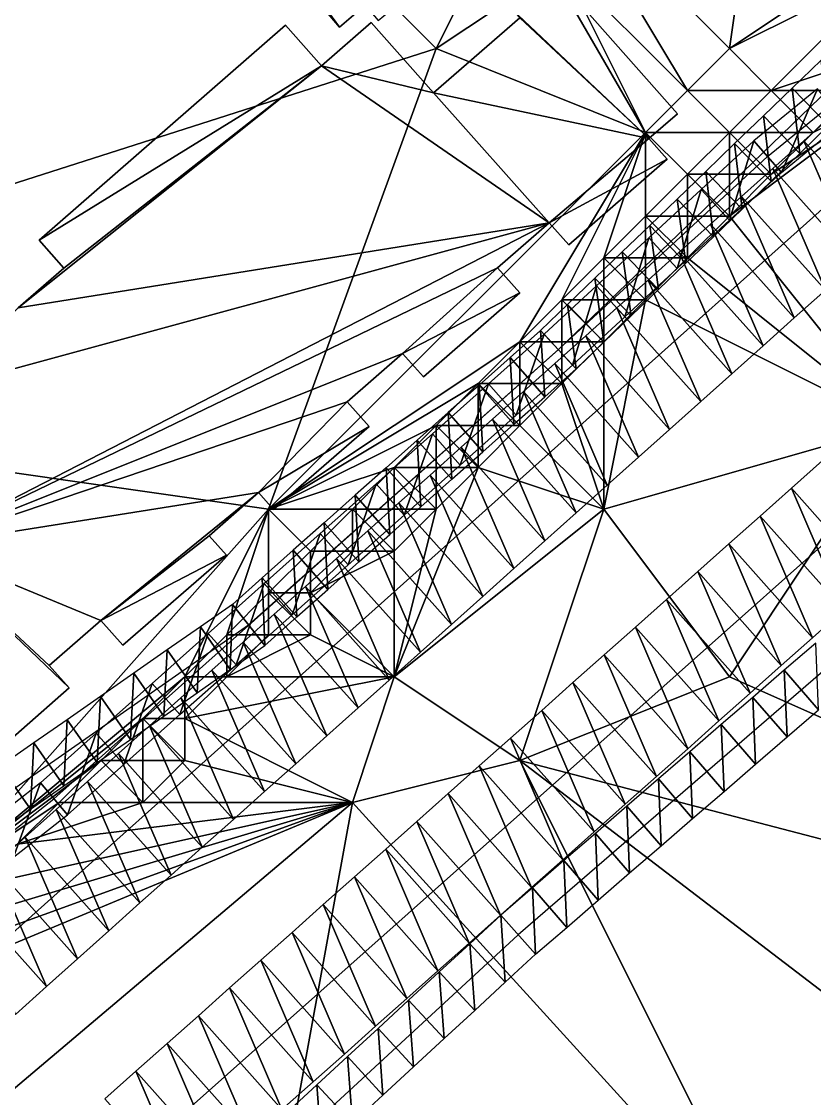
# Model space of a CAD drawing. Header units: metres. Extents: x -1103 to 901, y -902 to 905.
# Drawn here: x -1027.8 to -989.9, y 659.9 to 711.3 of the extents above; entities that cross this region are included whole.
import ezdxf

# ---------------------------------------------------------------- set-up
doc = ezdxf.new("R2010")
doc.units = ezdxf.units.M
for name, color, linetype in [('OSM_BUILDING_FOOTPRINTS', 7, 'CONTINUOUS'), ('OSM_BUILDING_ROOFS', 1, 'CONTINUOUS'), ('OSM_BUILDING_WALLS', 8, 'CONTINUOUS'), ('OSM_PATH_AXES', 30, 'CONTINUOUS'), ('OSM_PATH_SURFACE', 30, 'CONTINUOUS'), ('OSM_ROAD_AXES', 2, 'CONTINUOUS'), ('OSM_ROAD_SURFACE', 9, 'CONTINUOUS'), ('OSM_TERRAIN', 3, 'CONTINUOUS'), ('OSM_WATER_SURFACE', 5, 'CONTINUOUS'), ('OSM_WATERWAYS', 5, 'CONTINUOUS')]:
    doc.layers.add(name, color=color, linetype=linetype)

msp = doc.modelspace()

# ---------------------------------------------------------------- linework, layer by layer
at = {"layer": 'OSM_BUILDING_FOOTPRINTS'}
msp.add_polyline3d([(-1026.241, 726.124, 12.666), (-1022.98, 722.253, 12.666), (-1022.118, 722.972, 12.666), (-1016.326, 716.104, 12.666), (-1016.668, 715.817, 12.666), (-1012.623, 711.028, 12.666), (-1011.385, 712.068, 12.666), (-1010.766, 711.338, 12.666), (-1008.068, 713.583, 12.666), (-1021.787, 729.839, 12.666), (-1026.241, 726.124, 12.666)], close=True, dxfattribs=at)
for points in [[(-1002.398, 713.583, 12.221), (-996.484, 706.893, 12.221), (-996.484, 706.893, 12.221), (-997.844, 705.709, 12.221), (-996.97, 704.714, 12.221), (-1001.668, 700.622, 12.221), (-1002.608, 701.673, 12.221), (-1005.073, 699.527, 12.221), (-1004.011, 698.333, 12.221), (-1008.61, 694.318, 12.221), (-1009.616, 695.446, 12.221), (-1012.258, 693.135, 12.221), (-1011.207, 691.952, 12.221), (-1015.761, 687.981, 12.221), (-1016.48, 688.8, 12.221), (-1018.845, 686.732, 12.221), (-1018.016, 685.803, 12.221), (-1022.957, 681.501, 12.221), (-1024.008, 682.684, 12.221), (-1026.473, 680.538, 12.221), (-1025.522, 679.466, 12.221), (-1030.098, 675.462, 12.221)], [(-1027.965, 697.613, 12.221), (-1025.777, 699.516, 12.221), (-1026.959, 700.854, 12.221), (-1015.187, 711.117, 12.221), (-1013.474, 709.181, 12.221), (-1011.097, 711.249, 12.221), (-1008.124, 707.888, 12.221), (-1004.012, 711.471, 12.221)]]:
    msp.add_polyline3d(points, dxfattribs=at)
at = {"layer": 'OSM_BUILDING_ROOFS'}
for points in [[(-1016.326, 716.104, 33.866), (-1016.668, 715.817, 33.866), (-1012.623, 711.028, 33.866)], [(-1016.326, 716.104, 33.866), (-1012.623, 711.028, 33.866), (-1011.385, 712.068, 33.866)], [(-997.844, 705.709, 22.221), (-1002.398, 713.583, 22.221), (-1004.365, 711.869, 22.221)], [(-997.844, 705.709, 22.221), (-996.484, 706.893, 22.221), (-1002.398, 713.583, 22.221)], [(-997.844, 705.709, 22.221), (-1004.365, 711.869, 22.221), (-1004.012, 711.471, 22.221)], [(-997.844, 705.709, 22.221), (-1004.012, 711.471, 22.221), (-1008.124, 707.888, 22.221)], [(-1013.474, 709.181, 22.221), (-1015.187, 711.117, 22.221), (-1026.959, 700.854, 22.221)], [(-1008.124, 707.888, 22.221), (-1011.097, 711.249, 22.221), (-1013.474, 709.181, 22.221)], [(-1013.474, 709.181, 22.221), (-1025.777, 699.516, 22.221), (-1027.965, 697.613, 22.221)], [(-1002.608, 701.673, 22.221), (-1013.474, 709.181, 22.221), (-1027.965, 697.613, 22.221)], [(-1013.474, 709.181, 22.221), (-1026.959, 700.854, 22.221), (-1025.777, 699.516, 22.221)], [(-1002.608, 701.673, 22.221), (-1008.124, 707.888, 22.221), (-1013.474, 709.181, 22.221)], [(-1002.608, 701.673, 22.221), (-997.844, 705.709, 22.221), (-1008.124, 707.888, 22.221)], [(-1002.608, 701.673, 22.221), (-996.97, 704.714, 22.221), (-997.844, 705.709, 22.221)], [(-1002.608, 701.673, 22.221), (-1001.668, 700.622, 22.221), (-996.97, 704.714, 22.221)], [(-1002.608, 701.673, 22.221), (-1031.922, 693.687, 22.221), (-1032.608, 686.234, 22.221)], [(-1032.608, 686.234, 22.221), (-1005.073, 699.527, 22.221), (-1002.608, 701.673, 22.221)], [(-1002.608, 701.673, 22.221), (-1027.965, 697.613, 22.221), (-1031.922, 693.687, 22.221)], [(-1032.608, 686.234, 22.221), (-1009.616, 695.446, 22.221), (-1005.073, 699.527, 22.221)], [(-1009.616, 695.446, 22.221), (-1004.011, 698.333, 22.221), (-1005.073, 699.527, 22.221)], [(-1009.616, 695.446, 22.221), (-1008.61, 694.318, 22.221), (-1004.011, 698.333, 22.221)], [(-1032.608, 686.234, 22.221), (-1012.258, 693.135, 22.221), (-1009.616, 695.446, 22.221)], [(-1032.608, 686.234, 22.221), (-1016.48, 688.8, 22.221), (-1012.258, 693.135, 22.221)], [(-1016.48, 688.8, 22.221), (-1011.207, 691.952, 22.221), (-1012.258, 693.135, 22.221)], [(-1016.48, 688.8, 22.221), (-1015.761, 687.981, 22.221), (-1011.207, 691.952, 22.221)], [(-1032.608, 686.234, 22.221), (-1024.008, 682.684, 22.221), (-1016.48, 688.8, 22.221)], [(-1024.008, 682.684, 22.221), (-1018.845, 686.732, 22.221), (-1016.48, 688.8, 22.221)], [(-1024.008, 682.684, 22.221), (-1018.016, 685.803, 22.221), (-1018.845, 686.732, 22.221)], [(-1032.608, 686.234, 22.221), (-1030.098, 675.462, 22.221), (-1025.522, 679.466, 22.221)], [(-1032.608, 686.234, 22.221), (-1025.522, 679.466, 22.221), (-1026.473, 680.538, 22.221)], [(-1032.608, 686.234, 22.221), (-1026.473, 680.538, 22.221), (-1024.008, 682.684, 22.221)], [(-1024.008, 682.684, 22.221), (-1022.957, 681.501, 22.221), (-1018.016, 685.803, 22.221)]]:
    msp.add_3dface(points, dxfattribs=at)
at = {"layer": 'OSM_BUILDING_WALLS'}
for points in [[(-1016.668, 715.817, 12.666), (-1012.623, 711.028, 12.666), (-1012.623, 711.028, 33.866)], [(-1016.668, 715.817, 12.666), (-1012.623, 711.028, 33.866), (-1016.668, 715.817, 33.866)], [(-996.484, 706.893, 12.221), (-1002.398, 713.583, 12.221), (-1002.398, 713.583, 22.221)], [(-996.484, 706.893, 12.221), (-1002.398, 713.583, 22.221), (-996.484, 706.893, 22.221)], [(-1012.623, 711.028, 12.666), (-1011.385, 712.068, 12.666), (-1011.385, 712.068, 33.866)], [(-1012.623, 711.028, 12.666), (-1011.385, 712.068, 33.866), (-1012.623, 711.028, 33.866)], [(-1004.012, 711.471, 12.221), (-1008.124, 707.888, 12.221), (-1008.124, 707.888, 22.221)], [(-1004.012, 711.471, 12.221), (-1008.124, 707.888, 22.221), (-1004.012, 711.471, 22.221)], [(-1015.187, 711.117, 12.221), (-1026.959, 700.854, 12.221), (-1026.959, 700.854, 22.221)], [(-1015.187, 711.117, 12.221), (-1026.959, 700.854, 22.221), (-1015.187, 711.117, 22.221)], [(-1013.474, 709.181, 12.221), (-1015.187, 711.117, 12.221), (-1015.187, 711.117, 22.221)], [(-1013.474, 709.181, 12.221), (-1015.187, 711.117, 22.221), (-1013.474, 709.181, 22.221)], [(-1011.097, 711.249, 12.221), (-1013.474, 709.181, 12.221), (-1013.474, 709.181, 22.221)], [(-1011.097, 711.249, 12.221), (-1013.474, 709.181, 22.221), (-1011.097, 711.249, 22.221)], [(-1008.124, 707.888, 12.221), (-1011.097, 711.249, 12.221), (-1011.097, 711.249, 22.221)], [(-1008.124, 707.888, 12.221), (-1011.097, 711.249, 22.221), (-1008.124, 707.888, 22.221)], [(-997.844, 705.709, 12.221), (-996.484, 706.893, 12.221), (-996.484, 706.893, 22.221)], [(-997.844, 705.709, 12.221), (-996.484, 706.893, 22.221), (-997.844, 705.709, 22.221)], [(-996.97, 704.714, 12.221), (-997.844, 705.709, 12.221), (-997.844, 705.709, 22.221)], [(-996.97, 704.714, 12.221), (-997.844, 705.709, 22.221), (-996.97, 704.714, 22.221)], [(-1001.668, 700.622, 12.221), (-996.97, 704.714, 12.221), (-996.97, 704.714, 22.221)], [(-1001.668, 700.622, 12.221), (-996.97, 704.714, 22.221), (-1001.668, 700.622, 22.221)], [(-1005.073, 699.527, 12.221), (-1002.608, 701.673, 12.221), (-1002.608, 701.673, 22.221)], [(-1005.073, 699.527, 12.221), (-1002.608, 701.673, 22.221), (-1005.073, 699.527, 22.221)], [(-1002.608, 701.673, 12.221), (-1001.668, 700.622, 12.221), (-1001.668, 700.622, 22.221)], [(-1002.608, 701.673, 12.221), (-1001.668, 700.622, 22.221), (-1002.608, 701.673, 22.221)], [(-1026.959, 700.854, 12.221), (-1025.777, 699.516, 12.221), (-1025.777, 699.516, 22.221)], [(-1026.959, 700.854, 12.221), (-1025.777, 699.516, 22.221), (-1026.959, 700.854, 22.221)], [(-1004.011, 698.333, 12.221), (-1005.073, 699.527, 12.221), (-1005.073, 699.527, 22.221)], [(-1004.011, 698.333, 12.221), (-1005.073, 699.527, 22.221), (-1004.011, 698.333, 22.221)], [(-1025.777, 699.516, 12.221), (-1027.965, 697.613, 12.221), (-1027.965, 697.613, 22.221)], [(-1025.777, 699.516, 12.221), (-1027.965, 697.613, 22.221), (-1025.777, 699.516, 22.221)], [(-1008.61, 694.318, 12.221), (-1004.011, 698.333, 12.221), (-1004.011, 698.333, 22.221)], [(-1008.61, 694.318, 12.221), (-1004.011, 698.333, 22.221), (-1008.61, 694.318, 22.221)], [(-1012.258, 693.135, 12.221), (-1009.616, 695.446, 12.221), (-1009.616, 695.446, 22.221)], [(-1012.258, 693.135, 12.221), (-1009.616, 695.446, 22.221), (-1012.258, 693.135, 22.221)], [(-1009.616, 695.446, 12.221), (-1008.61, 694.318, 12.221), (-1008.61, 694.318, 22.221)], [(-1009.616, 695.446, 12.221), (-1008.61, 694.318, 22.221), (-1009.616, 695.446, 22.221)], [(-1011.207, 691.952, 12.221), (-1012.258, 693.135, 12.221), (-1012.258, 693.135, 22.221)], [(-1011.207, 691.952, 12.221), (-1012.258, 693.135, 22.221), (-1011.207, 691.952, 22.221)], [(-1015.761, 687.981, 12.221), (-1011.207, 691.952, 12.221), (-1011.207, 691.952, 22.221)], [(-1015.761, 687.981, 12.221), (-1011.207, 691.952, 22.221), (-1015.761, 687.981, 22.221)], [(-1018.845, 686.732, 12.221), (-1016.48, 688.8, 12.221), (-1016.48, 688.8, 22.221)], [(-1018.845, 686.732, 12.221), (-1016.48, 688.8, 22.221), (-1018.845, 686.732, 22.221)], [(-1016.48, 688.8, 12.221), (-1015.761, 687.981, 12.221), (-1015.761, 687.981, 22.221)], [(-1016.48, 688.8, 12.221), (-1015.761, 687.981, 22.221), (-1016.48, 688.8, 22.221)], [(-1018.016, 685.803, 12.221), (-1018.845, 686.732, 12.221), (-1018.845, 686.732, 22.221)], [(-1018.016, 685.803, 12.221), (-1018.845, 686.732, 22.221), (-1018.016, 685.803, 22.221)], [(-1022.957, 681.501, 12.221), (-1018.016, 685.803, 12.221), (-1018.016, 685.803, 22.221)], [(-1022.957, 681.501, 12.221), (-1018.016, 685.803, 22.221), (-1022.957, 681.501, 22.221)], [(-1026.473, 680.538, 12.221), (-1024.008, 682.684, 12.221), (-1024.008, 682.684, 22.221)], [(-1026.473, 680.538, 12.221), (-1024.008, 682.684, 22.221), (-1026.473, 680.538, 22.221)], [(-1024.008, 682.684, 12.221), (-1022.957, 681.501, 12.221), (-1022.957, 681.501, 22.221)], [(-1024.008, 682.684, 12.221), (-1022.957, 681.501, 22.221), (-1024.008, 682.684, 22.221)], [(-1025.522, 679.466, 12.221), (-1026.473, 680.538, 12.221), (-1026.473, 680.538, 22.221)], [(-1025.522, 679.466, 12.221), (-1026.473, 680.538, 22.221), (-1025.522, 679.466, 22.221)], [(-1030.098, 675.462, 12.221), (-1025.522, 679.466, 12.221), (-1025.522, 679.466, 22.221)], [(-1030.098, 675.462, 12.221), (-1025.522, 679.466, 22.221), (-1030.098, 675.462, 22.221)]]:
    msp.add_3dface(points, dxfattribs=at)
at = {"layer": 'OSM_PATH_AXES'}
for points in [[(-1100, 614.436, 14.432), (-1087.268, 623.605, 14.308), (-1078.06, 633.139, 14.564), (-1067.957, 642.251, 14.862), (-1048.149, 660.012, 15.181), (-1040.809, 665.819, 15.149), (-1016.955, 682.474, 14.848), (-1002.165, 695.623, 14.017), (-995.633, 701.905, 13.614), (-969.502, 727.153, 13.249), (-939.922, 752.335, 10.603), (-928.647, 761.138, 10.91), (-915.759, 773.535, 11.003), (-914.134, 779.286, 10.928), (-896.636, 795.267, 11.317), (-876.474, 815.804, 12.38), (-862.911, 828.544, 13.579), (-847.425, 841.428, 15.193), (-839.455, 849.269, 16.005), (-824.367, 862.639, 16.441), (-797.882, 885.355, 14.191), (-795.682, 887.235, 13.984), (-783.048, 898.272, 13.138), (-780.912, 900, 13.035)], [(-743.723, 900, 12.989), (-770.169, 875.767, 14), (-799.959, 848.816, 15.237), (-811.135, 840.223, 15.725), (-815.313, 832.913, 15.655), (-819.458, 824.22, 15.058), (-825.228, 819.797, 14.907), (-831.396, 812.951, 14.445), (-845.766, 805.74, 13.499), (-848.54, 803.506, 13.339), (-863.043, 791.817, 13.148), (-891.727, 764.799, 12.959), (-936.196, 727.021, 12.645), (-966.517, 700.147, 13.969), (-1004.088, 667.677, 15.854), (-1037.669, 636.678, 14.518), (-1061.015, 615.323, 13.861), (-1079.253, 598.535, 13.844), (-1081.375, 596.964, 13.862), (-1100, 583.18, 13.331)]]:
    msp.add_polyline3d(points, dxfattribs=at)
at = {"layer": 'OSM_PATH_SURFACE'}
for points in [[(-989.263, 706.321, 13.544), (-989.625, 709.448, 13.498), (-991, 708.119, 13.475)], [(-990.638, 704.993, 14.079), (-991, 708.119, 13.475), (-992.375, 706.79, 13.505)], [(-990.638, 704.993, 14.079), (-989.263, 706.321, 13.544), (-991, 708.119, 13.475)], [(-992.013, 703.664, 14.251), (-992.375, 706.79, 13.505), (-993.751, 705.462, 13.642)], [(-992.013, 703.664, 14.251), (-990.638, 704.993, 14.079), (-992.375, 706.79, 13.505)], [(-993.389, 702.335, 14.314), (-993.751, 705.462, 13.642), (-995.126, 704.133, 13.58)], [(-993.389, 702.335, 14.314), (-992.013, 703.664, 14.251), (-993.751, 705.462, 13.642)], [(-994.765, 701.005, 14.364), (-995.126, 704.133, 13.58), (-996.5, 702.805, 13.63)], [(-994.765, 701.005, 14.364), (-993.389, 702.335, 14.314), (-995.126, 704.133, 13.58)], [(-996.073, 699.748, 14.424), (-996.5, 702.805, 13.63), (-997.806, 701.55, 13.789)], [(-996.073, 699.748, 14.424), (-994.765, 701.005, 14.364), (-996.5, 702.805, 13.63)], [(-997.379, 698.491, 14.543), (-997.806, 701.55, 13.789), (-999.112, 700.293, 13.74)], [(-997.379, 698.491, 14.543), (-996.073, 699.748, 14.424), (-997.806, 701.55, 13.789)], [(-998.686, 697.235, 14.636), (-999.112, 700.293, 13.74), (-1000.419, 699.037, 13.802)], [(-998.686, 697.235, 14.636), (-997.379, 698.491, 14.543), (-999.112, 700.293, 13.74)], [(-999.992, 695.979, 14.703), (-1000.419, 699.037, 13.802), (-1001.725, 697.781, 13.982)], [(-999.992, 695.979, 14.703), (-998.686, 697.235, 14.636), (-1000.419, 699.037, 13.802)], [(-1001.318, 694.705, 14.832), (-1001.725, 697.781, 13.982), (-1003.013, 696.542, 13.938)], [(-1001.318, 694.705, 14.832), (-999.992, 695.979, 14.703), (-1001.725, 697.781, 13.982)], [(-1002.814, 693.374, 14.863), (-1003.013, 696.542, 13.938), (-1004.475, 695.243, 14)], [(-1002.814, 693.374, 14.863), (-1001.318, 694.705, 14.832), (-1003.013, 696.542, 13.938)], [(-1004.293, 692.059, 14.892), (-1004.475, 695.243, 14), (-1005.954, 693.928, 14.088)], [(-1004.293, 692.059, 14.892), (-1002.814, 693.374, 14.863), (-1004.475, 695.243, 14)], [(-1005.772, 690.744, 14.923), (-1005.954, 693.928, 14.088), (-1007.433, 692.613, 14.133)], [(-1005.772, 690.744, 14.923), (-1004.293, 692.059, 14.892), (-1005.954, 693.928, 14.088)], [(-1007.251, 689.429, 14.908), (-1007.433, 692.613, 14.133), (-1008.912, 691.298, 14.219)], [(-1007.251, 689.429, 14.908), (-1005.772, 690.744, 14.923), (-1007.433, 692.613, 14.133)], [(-1008.73, 688.114, 15.264), (-1008.912, 691.298, 14.219), (-1010.391, 689.983, 14.312)], [(-1008.73, 688.114, 15.264), (-1007.251, 689.429, 14.908), (-1008.912, 691.298, 14.219)], [(-1010.209, 686.799, 15.323), (-1010.391, 689.983, 14.312), (-1011.87, 688.668, 14.384)], [(-1010.209, 686.799, 15.323), (-1008.73, 688.114, 15.264), (-1010.391, 689.983, 14.312)], [(-1011.688, 685.485, 15.509), (-1011.87, 688.668, 14.384), (-1013.349, 687.353, 14.474)], [(-1011.688, 685.485, 15.509), (-1010.209, 686.799, 15.323), (-1011.87, 688.668, 14.384)], [(-1013.167, 684.17, 15.551), (-1013.349, 687.353, 14.474), (-1014.828, 686.038, 14.572)], [(-1013.167, 684.17, 15.551), (-1011.688, 685.485, 15.509), (-1013.349, 687.353, 14.474)], [(-1014.646, 682.855, 15.309), (-1014.828, 686.038, 14.572), (-1016.307, 684.723, 14.65)], [(-1014.646, 682.855, 15.309), (-1013.167, 684.17, 15.551), (-1014.828, 686.038, 14.572)], [(-1016.18, 681.493, 15.718), (-1016.307, 684.723, 14.65), (-1017.73, 683.455, 14.752)], [(-1016.18, 681.493, 15.718), (-1014.646, 682.855, 15.309), (-1016.307, 684.723, 14.65)], [(-1017.83, 680.339, 15.667), (-1017.73, 683.455, 14.752), (-1019.261, 682.388, 14.833)], [(-1017.83, 680.339, 15.667), (-1016.18, 681.493, 15.718), (-1017.73, 683.455, 14.752)], [(-1019.42, 679.228, 15.469), (-1019.261, 682.388, 14.833), (-1020.851, 681.278, 14.902)], [(-1019.42, 679.228, 15.469), (-1017.83, 680.339, 15.667), (-1019.261, 682.388, 14.833)], [(-989.877, 681.611, 14.737), (-991.38, 680.312, 14.848), (-989.745, 678.421, 14.856)], [(-1021.01, 678.118, 15.268), (-1020.851, 681.278, 14.902), (-1022.442, 680.168, 14.97)], [(-1021.01, 678.118, 15.268), (-1019.42, 679.228, 15.469), (-1020.851, 681.278, 14.902)], [(-1022.601, 677.008, 15.052), (-1022.442, 680.168, 14.97), (-1024.032, 679.057, 15.031)], [(-1022.601, 677.008, 15.052), (-1021.01, 678.118, 15.268), (-1022.442, 680.168, 14.97)], [(-991.38, 680.312, 14.848), (-992.883, 679.013, 14.974), (-991.248, 677.122, 15.018)], [(-991.38, 680.312, 14.848), (-991.248, 677.122, 15.018), (-989.745, 678.421, 14.856)], [(-1024.191, 675.897, 14.897), (-1024.032, 679.057, 15.031), (-1025.622, 677.947, 15.046)], [(-1024.191, 675.897, 14.897), (-1022.601, 677.008, 15.052), (-1024.032, 679.057, 15.031)], [(-992.883, 679.013, 14.974), (-994.386, 677.715, 15.146), (-992.751, 675.823, 15.19)], [(-992.883, 679.013, 14.974), (-992.751, 675.823, 15.19), (-991.248, 677.122, 15.018)], [(-1025.781, 674.787, 14.945), (-1025.622, 677.947, 15.046), (-1027.212, 676.837, 15.062)], [(-1025.781, 674.787, 14.945), (-1024.191, 675.897, 14.897), (-1025.622, 677.947, 15.046)], [(-994.386, 677.715, 15.146), (-995.888, 676.416, 15.317), (-994.254, 674.524, 15.361)], [(-994.386, 677.715, 15.146), (-994.254, 674.524, 15.361), (-992.751, 675.823, 15.19)], [(-1027.371, 673.677, 14.992), (-1027.212, 676.837, 15.062), (-1028.803, 675.726, 15.077)], [(-1027.371, 673.677, 14.992), (-1025.781, 674.787, 14.945), (-1027.212, 676.837, 15.062)], [(-995.888, 676.416, 15.317), (-997.391, 675.117, 15.489), (-995.757, 673.225, 15.513)], [(-995.888, 676.416, 15.317), (-995.757, 673.225, 15.513), (-994.254, 674.524, 15.361)], [(-1028.962, 672.566, 15.041), (-1027.371, 673.677, 14.992), (-1028.803, 675.726, 15.077)], [(-997.391, 675.117, 15.489), (-998.894, 673.818, 15.634), (-997.259, 671.927, 15.634)], [(-997.391, 675.117, 15.489), (-997.259, 671.927, 15.634), (-995.757, 673.225, 15.513)], [(-998.894, 673.818, 15.634), (-1000.397, 672.519, 15.745), (-998.762, 670.628, 15.735)], [(-998.894, 673.818, 15.634), (-998.762, 670.628, 15.735), (-997.259, 671.927, 15.634)], [(-1000.397, 672.519, 15.745), (-1001.9, 671.221, 15.827), (-1000.265, 669.329, 15.823)], [(-1000.397, 672.519, 15.745), (-1000.265, 669.329, 15.823), (-998.762, 670.628, 15.735)], [(-1001.9, 671.221, 15.827), (-1003.403, 669.922, 15.88), (-1001.768, 668.03, 15.882)], [(-1001.9, 671.221, 15.827), (-1001.768, 668.03, 15.882), (-1000.265, 669.329, 15.823)], [(-1003.403, 669.922, 15.88), (-1004.921, 668.609, 15.934), (-1003.256, 666.745, 15.934)], [(-1003.403, 669.922, 15.88), (-1003.256, 666.745, 15.934), (-1001.768, 668.03, 15.882)], [(-1004.921, 668.609, 15.934), (-1006.396, 667.248, 15.977), (-1004.7, 665.411, 15.977)], [(-1004.921, 668.609, 15.934), (-1004.7, 665.411, 15.977), (-1003.256, 666.745, 15.934)], [(-1006.396, 667.248, 15.977), (-1007.856, 665.9, 15.98), (-1006.16, 664.063, 15.979)], [(-1006.396, 667.248, 15.977), (-1006.16, 664.063, 15.979), (-1004.7, 665.411, 15.977)], [(-1007.856, 665.9, 15.98), (-1009.316, 664.552, 15.982), (-1007.62, 662.715, 15.981)], [(-1007.856, 665.9, 15.98), (-1007.62, 662.715, 15.981), (-1006.16, 664.063, 15.979)], [(-1009.316, 664.552, 15.982), (-1010.776, 663.205, 15.984), (-1009.081, 661.368, 15.984)], [(-1009.316, 664.552, 15.982), (-1009.081, 661.368, 15.984), (-1007.62, 662.715, 15.981)], [(-1010.776, 663.205, 15.984), (-1012.236, 661.857, 15.986), (-1010.541, 660.02, 15.986)], [(-1010.776, 663.205, 15.984), (-1010.541, 660.02, 15.986), (-1009.081, 661.368, 15.984)], [(-1012.236, 661.857, 15.986), (-1013.696, 660.509, 15.988), (-1012.001, 658.672, 15.988)], [(-1012.236, 661.857, 15.986), (-1012.001, 658.672, 15.988), (-1010.541, 660.02, 15.986)], [(-1013.696, 660.509, 15.988), (-1015.156, 659.161, 15.987), (-1013.461, 657.324, 15.99)], [(-1013.696, 660.509, 15.988), (-1013.461, 657.324, 15.99), (-1012.001, 658.672, 15.988)]]:
    msp.add_3dface(points, dxfattribs=at)
at = {"layer": 'OSM_ROAD_AXES'}
for points in [[(-1100, 603.586, 14.265), (-1036.045, 660.787, 15.769), (-925.961, 759.247, 11.192), (-846.872, 830.037, 13.274)], [(-838.526, 820.648, 14.021), (-1030.772, 649.639, 15.739), (-1086.018, 600.835, 14.046), (-1100, 588.483, 13.639)]]:
    msp.add_polyline3d(points, dxfattribs=at)
at = {"layer": 'OSM_ROAD_SURFACE'}
for points in [[(-986.441, 701.128, 14.109), (-988.953, 706.931, 13.364), (-990.441, 705.6, 13.494)], [(-987.929, 699.798, 14.154), (-990.441, 705.6, 13.494), (-991.929, 704.27, 14.076)], [(-987.929, 699.798, 14.154), (-986.441, 701.128, 14.109), (-990.441, 705.6, 13.494)], [(-989.416, 698.467, 14.2), (-991.929, 704.27, 14.076), (-993.416, 702.939, 14.106)], [(-989.416, 698.467, 14.2), (-987.929, 699.798, 14.154), (-991.929, 704.27, 14.076)], [(-990.904, 697.137, 14.249), (-993.416, 702.939, 14.106), (-994.904, 701.609, 14.103)], [(-990.904, 697.137, 14.249), (-989.416, 698.467, 14.2), (-993.416, 702.939, 14.106)], [(-992.392, 695.806, 14.345), (-994.904, 701.609, 14.103), (-996.392, 700.278, 14.243)], [(-992.392, 695.806, 14.345), (-990.904, 697.137, 14.249), (-994.904, 701.609, 14.103)], [(-993.879, 694.475, 14.463), (-996.392, 700.278, 14.243), (-997.879, 698.948, 14.161)], [(-993.879, 694.475, 14.463), (-992.392, 695.806, 14.345), (-996.392, 700.278, 14.243)], [(-995.367, 693.145, 14.575), (-997.879, 698.948, 14.161), (-999.367, 697.617, 14.168)], [(-995.367, 693.145, 14.575), (-993.879, 694.475, 14.463), (-997.879, 698.948, 14.161)], [(-996.854, 691.814, 14.687), (-999.367, 697.617, 14.168), (-1000.854, 696.286, 14.329)], [(-996.854, 691.814, 14.687), (-995.367, 693.145, 14.575), (-999.367, 697.617, 14.168)], [(-998.342, 690.484, 14.798), (-1000.854, 696.286, 14.329), (-1002.342, 694.956, 14.413)], [(-998.342, 690.484, 14.798), (-996.854, 691.814, 14.687), (-1000.854, 696.286, 14.329)], [(-999.83, 689.153, 14.908), (-1002.342, 694.956, 14.413), (-1003.83, 693.625, 14.234)], [(-999.83, 689.153, 14.908), (-998.342, 690.484, 14.798), (-1002.342, 694.956, 14.413)], [(-1001.317, 687.823, 15.015), (-1003.83, 693.625, 14.234), (-1005.317, 692.295, 14.392)], [(-1001.317, 687.823, 15.015), (-999.83, 689.153, 14.908), (-1003.83, 693.625, 14.234)], [(-1002.805, 686.492, 15.102), (-1005.317, 692.295, 14.392), (-1006.805, 690.964, 14.68)], [(-1002.805, 686.492, 15.102), (-1001.317, 687.823, 15.015), (-1005.317, 692.295, 14.392)], [(-1004.292, 685.162, 15.189), (-1006.805, 690.964, 14.68), (-1008.292, 689.634, 14.385)], [(-1004.292, 685.162, 15.189), (-1002.805, 686.492, 15.102), (-1006.805, 690.964, 14.68)], [(-989.548, 690.325, 14.371), (-991.038, 688.999, 14.488), (-987.05, 684.516, 14.479)], [(-1005.78, 683.831, 15.277), (-1008.292, 689.634, 14.385), (-1009.78, 688.303, 15.141)], [(-1005.78, 683.831, 15.277), (-1004.292, 685.162, 15.189), (-1008.292, 689.634, 14.385)], [(-991.038, 688.999, 14.488), (-992.528, 687.673, 14.604), (-988.54, 683.19, 14.591)], [(-991.038, 688.999, 14.488), (-988.54, 683.19, 14.591), (-987.05, 684.516, 14.479)], [(-1007.268, 682.501, 15.364), (-1009.78, 688.303, 15.141), (-1011.268, 686.973, 14.894)], [(-1007.268, 682.501, 15.364), (-1005.78, 683.831, 15.277), (-1009.78, 688.303, 15.141)], [(-992.528, 687.673, 14.604), (-994.019, 686.348, 14.721), (-990.031, 681.865, 14.703)], [(-992.528, 687.673, 14.604), (-990.031, 681.865, 14.703), (-988.54, 683.19, 14.591)], [(-1008.755, 681.17, 15.451), (-1011.268, 686.973, 14.894), (-1012.755, 685.642, 15.268)], [(-1008.755, 681.17, 15.451), (-1007.268, 682.501, 15.364), (-1011.268, 686.973, 14.894)], [(-994.019, 686.348, 14.721), (-995.509, 685.022, 14.837), (-991.521, 680.539, 14.815)], [(-994.019, 686.348, 14.721), (-991.521, 680.539, 14.815), (-990.031, 681.865, 14.703)], [(-1010.243, 679.839, 15.539), (-1012.755, 685.642, 15.268), (-1014.243, 684.312, 15.236)], [(-1010.243, 679.839, 15.539), (-1008.755, 681.17, 15.451), (-1012.755, 685.642, 15.268)], [(-995.509, 685.022, 14.837), (-996.999, 683.697, 14.957), (-993.011, 679.213, 14.937)], [(-995.509, 685.022, 14.837), (-993.011, 679.213, 14.937), (-991.521, 680.539, 14.815)], [(-1011.731, 678.509, 15.652), (-1014.243, 684.312, 15.236), (-1015.731, 682.981, 15.096)], [(-1011.731, 678.509, 15.652), (-1010.243, 679.839, 15.539), (-1014.243, 684.312, 15.236)], [(-996.999, 683.697, 14.957), (-998.489, 682.371, 15.113), (-994.502, 677.888, 15.11)], [(-996.999, 683.697, 14.957), (-994.502, 677.888, 15.11), (-993.011, 679.213, 14.937)], [(-1013.218, 677.178, 15.764), (-1015.731, 682.981, 15.096), (-1017.218, 681.651, 15.232)], [(-1013.218, 677.178, 15.764), (-1011.731, 678.509, 15.652), (-1015.731, 682.981, 15.096)], [(-998.489, 682.371, 15.113), (-999.98, 681.045, 15.268), (-995.992, 676.562, 15.283)], [(-998.489, 682.371, 15.113), (-995.992, 676.562, 15.283), (-994.502, 677.888, 15.11)], [(-1014.706, 675.848, 15.876), (-1017.218, 681.651, 15.232), (-1018.706, 680.32, 15.196)], [(-1014.706, 675.848, 15.876), (-1013.218, 677.178, 15.764), (-1017.218, 681.651, 15.232)], [(-999.98, 681.045, 15.268), (-1001.47, 679.72, 15.423), (-997.482, 675.237, 15.455)], [(-999.98, 681.045, 15.268), (-997.482, 675.237, 15.455), (-995.992, 676.562, 15.283)], [(-1016.193, 674.517, 15.914), (-1018.706, 680.32, 15.196), (-1020.193, 678.989, 15.174)], [(-1016.193, 674.517, 15.914), (-1014.706, 675.848, 15.876), (-1018.706, 680.32, 15.196)], [(-1001.47, 679.72, 15.423), (-1002.96, 678.394, 15.578), (-998.972, 673.911, 15.604)], [(-1001.47, 679.72, 15.423), (-998.972, 673.911, 15.604), (-997.482, 675.237, 15.455)], [(-1017.681, 673.187, 15.922), (-1020.193, 678.989, 15.174), (-1021.681, 677.659, 14.972)], [(-1017.681, 673.187, 15.922), (-1016.193, 674.517, 15.914), (-1020.193, 678.989, 15.174)], [(-1002.96, 678.394, 15.578), (-1004.45, 677.068, 15.686), (-1000.463, 672.585, 15.715)], [(-1002.96, 678.394, 15.578), (-1000.463, 672.585, 15.715), (-998.972, 673.911, 15.604)], [(-1019.169, 671.856, 15.905), (-1021.681, 677.659, 14.972), (-1023.169, 676.328, 15.102)], [(-1019.169, 671.856, 15.905), (-1017.681, 673.187, 15.922), (-1021.681, 677.659, 14.972)], [(-1004.45, 677.068, 15.686), (-1005.941, 675.743, 15.785), (-1001.953, 671.26, 15.798)], [(-1004.45, 677.068, 15.686), (-1001.953, 671.26, 15.798), (-1000.463, 672.585, 15.715)], [(-1020.656, 670.526, 15.893), (-1023.169, 676.328, 15.102), (-1024.656, 674.998, 15.353)], [(-1020.656, 670.526, 15.893), (-1019.169, 671.856, 15.905), (-1023.169, 676.328, 15.102)], [(-1005.941, 675.743, 15.785), (-1007.431, 674.417, 15.85), (-1003.443, 669.934, 15.851)], [(-1005.941, 675.743, 15.785), (-1003.443, 669.934, 15.851), (-1001.953, 671.26, 15.798)], [(-1022.144, 669.195, 15.889), (-1024.656, 674.998, 15.353), (-1026.144, 673.667, 15.843)], [(-1022.144, 669.195, 15.889), (-1020.656, 670.526, 15.893), (-1024.656, 674.998, 15.353)], [(-1007.431, 674.417, 15.85), (-1008.921, 673.091, 15.903), (-1004.934, 668.608, 15.904)], [(-1007.431, 674.417, 15.85), (-1004.934, 668.608, 15.904), (-1003.443, 669.934, 15.851)], [(-1023.631, 667.865, 15.884), (-1026.144, 673.667, 15.843), (-1027.631, 672.337, 15.872)], [(-1023.631, 667.865, 15.884), (-1022.144, 669.195, 15.889), (-1026.144, 673.667, 15.843)], [(-1008.921, 673.091, 15.903), (-1010.412, 671.766, 15.948), (-1006.424, 667.283, 15.947)], [(-1008.921, 673.091, 15.903), (-1006.424, 667.283, 15.947), (-1004.934, 668.608, 15.904)], [(-1025.119, 666.534, 15.879), (-1027.631, 672.337, 15.872), (-1029.119, 671.006, 15.819)], [(-1025.119, 666.534, 15.879), (-1023.631, 667.865, 15.884), (-1027.631, 672.337, 15.872)], [(-1010.412, 671.766, 15.948), (-1011.902, 670.44, 15.95), (-1007.914, 665.957, 15.95)], [(-1010.412, 671.766, 15.948), (-1007.914, 665.957, 15.95), (-1006.424, 667.283, 15.947)], [(-1026.607, 665.203, 15.874), (-1029.119, 671.006, 15.819), (-1030.607, 669.676, 15.743)], [(-1026.607, 665.203, 15.874), (-1025.119, 666.534, 15.879), (-1029.119, 671.006, 15.819)], [(-1011.902, 670.44, 15.95), (-1013.392, 669.114, 15.949), (-1009.404, 664.631, 15.952)], [(-1011.902, 670.44, 15.95), (-1009.404, 664.631, 15.952), (-1007.914, 665.957, 15.95)], [(-1028.094, 663.873, 15.869), (-1026.607, 665.203, 15.874), (-1030.607, 669.676, 15.743)], [(-1013.392, 669.114, 15.949), (-1014.882, 667.789, 15.944), (-1010.895, 663.306, 15.954)], [(-1013.392, 669.114, 15.949), (-1010.895, 663.306, 15.954), (-1009.404, 664.631, 15.952)], [(-1014.882, 667.789, 15.944), (-1016.373, 666.463, 15.938), (-1012.385, 661.98, 15.956)], [(-1014.882, 667.789, 15.944), (-1012.385, 661.98, 15.956), (-1010.895, 663.306, 15.954)], [(-1016.373, 666.463, 15.938), (-1017.863, 665.137, 15.933), (-1013.875, 660.654, 15.958)], [(-1016.373, 666.463, 15.938), (-1013.875, 660.654, 15.958), (-1012.385, 661.98, 15.956)], [(-1017.863, 665.137, 15.933), (-1019.353, 663.812, 15.928), (-1015.365, 659.329, 15.956)], [(-1017.863, 665.137, 15.933), (-1015.365, 659.329, 15.956), (-1013.875, 660.654, 15.958)], [(-1019.353, 663.812, 15.928), (-1020.844, 662.486, 15.923), (-1016.856, 658.003, 15.951)], [(-1019.353, 663.812, 15.928), (-1016.856, 658.003, 15.951), (-1015.365, 659.329, 15.956)], [(-1020.844, 662.486, 15.923), (-1022.334, 661.161, 15.917), (-1018.346, 656.677, 15.945)], [(-1020.844, 662.486, 15.923), (-1018.346, 656.677, 15.945), (-1016.856, 658.003, 15.951)], [(-1022.334, 661.161, 15.917), (-1023.824, 659.835, 15.912), (-1019.836, 655.352, 15.94)], [(-1022.334, 661.161, 15.917), (-1019.836, 655.352, 15.94), (-1018.346, 656.677, 15.945)]]:
    msp.add_3dface(points, dxfattribs=at)
at = {"layer": 'OSM_TERRAIN'}
for points in [[(-994, 710, 14.051), (-988, 752, 14.028), (-1002, 718, 14)], [(-970, 726, 13.292), (-988, 752, 14.028), (-994, 710, 14.051)], [(-1058, 694, 14.911), (-1022, 724, 14.917), (-1038, 738, 14.88)], [(-994, 710, 14.051), (-986, 714, 13.524), (-970, 726, 13.292)], [(-1058, 694, 14.911), (-1008, 710, 14.769), (-1022, 724, 14.917)], [(-1008, 710, 14.769), (-1006, 714, 14.591), (-1022, 724, 14.917)], [(-996, 708, 14.742), (-994, 710, 14.051), (-1002, 718, 14)], [(-996, 708, 14.742), (-1002, 718, 14), (-1002, 714, 14.853)], [(-998, 706, 14.997), (-1002, 714, 14.853), (-1008, 710, 14.769)], [(-1002, 714, 14.853), (-1006, 714, 14.591), (-1008, 710, 14.769)], [(-998, 706, 14.997), (-996, 708, 14.742), (-1002, 714, 14.853)], [(-992, 708, 13.426), (-986, 714, 13.524), (-994, 710, 14.051)], [(-992, 708, 13.426), (-986, 710, 13.324), (-986, 714, 13.524)], [(-1058, 694, 14.911), (-1016, 688, 14.842), (-1008, 710, 14.769)], [(-1016, 688, 14.842), (-998, 706, 14.997), (-1008, 710, 14.769)], [(-996, 708, 14.742), (-992, 708, 13.426), (-994, 710, 14.051)], [(-988, 708, 13.275), (-986, 710, 13.324), (-992, 708, 13.426)], [(-998, 706, 14.997), (-994, 706, 13.507), (-996, 708, 14.742)], [(-994, 706, 13.507), (-992, 708, 13.426), (-996, 708, 14.742)], [(-986, 692, 14.094), (-986, 708, 14.012), (-994, 702, 14.252)], [(-994, 702, 14.252), (-986, 708, 14.012), (-992, 704, 14.13)], [(-994, 706, 13.507), (-990, 706, 13.269), (-992, 708, 13.426)], [(-992, 704, 14.13), (-986, 708, 14.012), (-990, 706, 13.269)], [(-990, 706, 13.269), (-988, 708, 13.275), (-992, 708, 13.426)], [(-990, 706, 13.269), (-986, 708, 14.012), (-988, 708, 13.275)], [(-1016, 688, 14.842), (-1004, 696, 13.897), (-998, 706, 14.997)], [(-1004, 696, 13.897), (-1002, 698, 13.818), (-998, 706, 14.997)], [(-1002, 698, 13.818), (-1000, 700, 13.713), (-998, 706, 14.997)], [(-1000, 700, 13.713), (-998, 702, 13.655), (-998, 706, 14.997)], [(-998, 702, 13.655), (-996, 704, 13.599), (-998, 706, 14.997)], [(-996, 704, 13.599), (-994, 706, 13.507), (-998, 706, 14.997)], [(-996, 704, 13.599), (-994, 704, 13.348), (-994, 706, 13.507)], [(-994, 704, 13.348), (-992, 704, 14.13), (-994, 706, 13.507)], [(-992, 704, 14.13), (-990, 706, 13.269), (-994, 706, 13.507)], [(-998, 702, 13.655), (-996, 702, 13.417), (-996, 704, 13.599)], [(-996, 702, 13.417), (-994, 702, 14.252), (-996, 704, 13.599)], [(-994, 702, 14.252), (-994, 704, 13.348), (-996, 704, 13.599)], [(-994, 702, 14.252), (-992, 704, 14.13), (-994, 704, 13.348)], [(-1000, 700, 13.713), (-998, 700, 13.564), (-998, 702, 13.655)], [(-998, 700, 13.564), (-996, 700, 14.33), (-998, 702, 13.655)], [(-996, 700, 14.33), (-996, 702, 13.417), (-998, 702, 13.655)], [(-996, 700, 14.33), (-986, 692, 14.094), (-994, 702, 14.252)], [(-996, 700, 14.33), (-994, 702, 14.252), (-996, 702, 13.417)], [(-1002, 698, 13.818), (-1000, 698, 13.664), (-1000, 700, 13.713)], [(-1000, 698, 13.664), (-998, 698, 14.516), (-1000, 700, 13.713)], [(-998, 698, 14.516), (-998, 700, 13.564), (-1000, 700, 13.713)], [(-998, 698, 14.516), (-986, 692, 14.094), (-996, 700, 14.33)], [(-998, 698, 14.516), (-996, 700, 14.33), (-998, 700, 13.564)], [(-1004, 696, 13.897), (-1002, 696, 13.819), (-1002, 698, 13.818)], [(-1002, 696, 13.819), (-1000, 696, 14.623), (-1002, 698, 13.818)], [(-1000, 696, 14.623), (-1000, 698, 13.664), (-1002, 698, 13.818)], [(-1000, 688, 14.901), (-986, 692, 14.094), (-998, 698, 14.516)], [(-1000, 696, 14.623), (-1000, 688, 14.901), (-998, 698, 14.516)], [(-1000, 696, 14.623), (-998, 698, 14.516), (-1000, 698, 13.664)], [(-1006, 694, 13.985), (-1004, 696, 13.897), (-1016, 688, 14.842)], [(-1006, 694, 13.985), (-1004, 694, 13.912), (-1004, 696, 13.897)], [(-1004, 694, 13.912), (-1002, 694, 14.836), (-1004, 696, 13.897)], [(-1002, 694, 14.836), (-1002, 696, 13.819), (-1004, 696, 13.897)], [(-1000, 688, 14.901), (-1000, 696, 14.623), (-1002, 694, 14.836)], [(-1002, 694, 14.836), (-1000, 696, 14.623), (-1002, 696, 13.819)], [(-1058, 694, 14.911), (-1032, 670, 15.061), (-1016, 688, 14.842)], [(-1008, 692, 14.073), (-1006, 694, 13.985), (-1016, 688, 14.842)], [(-1008, 692, 14.073), (-1006, 692, 14.042), (-1006, 694, 13.985)], [(-1006, 692, 14.042), (-1004, 692, 14.946), (-1006, 694, 13.985)], [(-1004, 692, 14.946), (-1004, 694, 13.912), (-1006, 694, 13.985)], [(-1004, 692, 14.946), (-1000, 688, 14.901), (-1002, 694, 14.836)], [(-1004, 692, 14.946), (-1002, 694, 14.836), (-1004, 694, 13.912)], [(-1010, 690, 14.179), (-1008, 692, 14.073), (-1016, 688, 14.842)], [(-1010, 690, 14.179), (-1008, 690, 14.122), (-1008, 692, 14.073)], [(-1008, 690, 14.122), (-1006, 690, 15.154), (-1008, 692, 14.073)], [(-1006, 690, 15.154), (-1006, 692, 14.042), (-1008, 692, 14.073)], [(-1006, 690, 15.154), (-1004, 692, 14.946), (-1006, 692, 14.042)], [(-1006, 690, 15.154), (-1000, 688, 14.901), (-1004, 692, 14.946)], [(-994, 680, 14.886), (-986, 692, 14.094), (-1000, 688, 14.901)], [(-994, 680, 14.886), (-958, 664, 14.061), (-986, 692, 14.094)], [(-1012, 688, 14.247), (-1010, 690, 14.179), (-1016, 688, 14.842)], [(-1012, 688, 14.247), (-1010, 688, 15.256), (-1010, 690, 14.179)], [(-1010, 680, 15.475), (-1006, 690, 15.154), (-1008, 688, 15.24)], [(-1010, 680, 15.475), (-1000, 688, 14.901), (-1006, 690, 15.154)], [(-1010, 688, 15.256), (-1008, 688, 15.24), (-1010, 690, 14.179)], [(-1008, 688, 15.24), (-1008, 690, 14.122), (-1010, 690, 14.179)], [(-1008, 688, 15.24), (-1006, 690, 15.154), (-1008, 690, 14.122)], [(-1020, 680, 14.657), (-1016, 688, 14.842), (-1032, 670, 15.061)], [(-1020, 680, 14.657), (-1018, 682, 14.583), (-1016, 688, 14.842)], [(-1018, 682, 14.583), (-1016, 684, 14.448), (-1016, 688, 14.842)], [(-1016, 684, 14.448), (-1014, 686, 14.377), (-1016, 688, 14.842)], [(-1014, 686, 14.377), (-1012, 688, 14.247), (-1016, 688, 14.842)], [(-1014, 686, 14.377), (-1012, 686, 15.409), (-1012, 688, 14.247)], [(-1012, 686, 15.409), (-1010, 686, 15.409), (-1012, 688, 14.247)], [(-1010, 686, 15.409), (-1010, 688, 15.256), (-1012, 688, 14.247)], [(-1010, 680, 15.475), (-1008, 688, 15.24), (-1010, 686, 15.409)], [(-1010, 680, 15.475), (-1004, 676, 15.703), (-1000, 688, 14.901)], [(-1010, 686, 15.409), (-1008, 688, 15.24), (-1010, 688, 15.256)], [(-1004, 676, 15.703), (-994, 680, 14.886), (-1000, 688, 14.901)], [(-1016, 684, 14.448), (-1014, 684, 15.484), (-1014, 686, 14.377)], [(-1014, 684, 15.484), (-1012, 686, 15.409), (-1014, 686, 14.377)], [(-1014, 684, 15.484), (-1010, 686, 15.409), (-1012, 686, 15.409)], [(-1014, 684, 15.484), (-1010, 680, 15.475), (-1010, 686, 15.409)], [(-1018, 682, 14.583), (-1016, 682, 15.622), (-1016, 684, 14.448)], [(-1016, 682, 15.622), (-1014, 682, 15.622), (-1016, 684, 14.448)], [(-1014, 682, 15.622), (-1014, 684, 15.484), (-1016, 684, 14.448)], [(-1010, 680, 15.475), (-1014, 684, 15.484), (-1014, 682, 15.622)], [(-1020, 680, 14.657), (-1018, 680, 15.685), (-1018, 682, 14.583)], [(-1018, 680, 15.685), (-1016, 682, 15.622), (-1018, 682, 14.583)], [(-1018, 680, 15.685), (-1014, 682, 15.622), (-1016, 682, 15.622)], [(-1018, 680, 15.685), (-1010, 680, 15.475), (-1014, 682, 15.622)], [(-1022, 678, 14.739), (-1020, 680, 14.657), (-1032, 670, 15.061)], [(-1022, 678, 14.739), (-1020, 678, 15.781), (-1020, 680, 14.657)], [(-1012, 674, 15.898), (-1010, 680, 15.475), (-1020, 678, 15.781)], [(-1020, 678, 15.781), (-1010, 680, 15.475), (-1018, 680, 15.685)], [(-1020, 678, 15.781), (-1018, 680, 15.685), (-1020, 680, 14.657)], [(-1012, 674, 15.898), (-1004, 676, 15.703), (-1010, 680, 15.475)], [(-1004, 676, 15.703), (-958, 664, 14.061), (-994, 680, 14.886)], [(-1032, 670, 15.061), (-1024, 676, 14.812), (-1022, 678, 14.739)], [(-1024, 676, 14.812), (-1022, 676, 15.816), (-1022, 678, 14.739)], [(-1022, 676, 15.816), (-1020, 676, 15.816), (-1022, 678, 14.739)], [(-1020, 676, 15.816), (-1020, 678, 15.781), (-1022, 678, 14.739)], [(-1012, 674, 15.898), (-1020, 678, 15.781), (-1020, 676, 15.816)], [(-1026, 674, 15.783), (-1024, 676, 14.812), (-1032, 670, 15.061)], [(-1026, 674, 15.783), (-1022, 674, 15.838), (-1024, 676, 14.812)], [(-1022, 674, 15.838), (-1022, 676, 15.816), (-1024, 676, 14.812)], [(-1012, 674, 15.898), (-1020, 676, 15.816), (-1022, 674, 15.838)], [(-1022, 674, 15.838), (-1020, 676, 15.816), (-1022, 676, 15.816)], [(-992, 652, 15.896), (-1004, 676, 15.703), (-1012, 674, 15.898)], [(-992, 652, 15.896), (-970, 650, 15.163), (-1004, 676, 15.703)], [(-970, 650, 15.163), (-958, 664, 14.061), (-1004, 676, 15.703)], [(-1038, 652, 15.804), (-1016, 652, 15.915), (-1012, 674, 15.898)], [(-1038, 652, 15.804), (-1012, 674, 15.898), (-1036, 664, 15.751)], [(-1036, 664, 15.751), (-1012, 674, 15.898), (-1034, 666, 15.75)], [(-1034, 666, 15.75), (-1012, 674, 15.898), (-1032, 668, 15.778)], [(-1012, 674, 15.898), (-1030, 670, 15.801), (-1032, 668, 15.778)], [(-1028, 672, 15.829), (-1026, 674, 15.783), (-1032, 670, 15.061)], [(-1030, 670, 15.801), (-1012, 674, 15.898), (-1028, 672, 15.829)], [(-1012, 674, 15.898), (-1022, 674, 15.838), (-1028, 672, 15.829)], [(-1028, 672, 15.829), (-1022, 674, 15.838), (-1026, 674, 15.783)], [(-992, 652, 15.896), (-1012, 674, 15.898), (-1016, 652, 15.915)]]:
    msp.add_3dface(points, dxfattribs=at)
at = {"layer": 'OSM_WATER_SURFACE'}
for points in [[(-991.519, 704.09, 14.199), (-989.798, 708.077, 13.884), (-992.827, 705.603, 13.964)], [(-991.519, 704.09, 14.199), (-988.533, 706.528, 13.884), (-989.798, 708.077, 13.884)], [(-993.993, 701.806, 14.304), (-992.827, 705.603, 13.964), (-995.349, 703.276, 14.064)], [(-993.993, 701.806, 14.304), (-991.519, 704.09, 14.199), (-992.827, 705.603, 13.964)], [(-996.491, 699.5, 14.426), (-995.349, 703.276, 14.064), (-997.847, 700.97, 14.187)], [(-996.491, 699.5, 14.426), (-993.993, 701.806, 14.304), (-995.349, 703.276, 14.064)], [(-998.989, 697.194, 14.531), (-997.847, 700.97, 14.187), (-1000.346, 698.664, 14.329)], [(-998.989, 697.194, 14.531), (-996.491, 699.5, 14.426), (-997.847, 700.97, 14.187)], [(-1001.494, 694.882, 14.641), (-1000.346, 698.664, 14.329), (-1002.837, 696.364, 14.479)], [(-1001.494, 694.882, 14.641), (-998.989, 697.194, 14.531), (-1000.346, 698.664, 14.329)], [(-1004.176, 692.493, 14.747), (-1002.837, 696.364, 14.479), (-1005.507, 693.986, 14.632)], [(-1004.176, 692.493, 14.747), (-1001.494, 694.882, 14.641), (-1002.837, 696.364, 14.479)], [(-1006.853, 690.109, 14.785), (-1005.507, 693.986, 14.632), (-1008.183, 691.602, 14.785)], [(-1006.853, 690.109, 14.785), (-1004.176, 692.493, 14.747), (-1005.507, 693.986, 14.632)], [(-1009.529, 687.725, 15.323), (-1008.183, 691.602, 14.785), (-1010.859, 689.218, 14.933)], [(-1009.529, 687.725, 15.323), (-1006.853, 690.109, 14.785), (-1008.183, 691.602, 14.785)], [(-1012.205, 685.341, 15.484), (-1010.859, 689.218, 14.933), (-1013.535, 686.834, 15.071)], [(-1012.205, 685.341, 15.484), (-1009.529, 687.725, 15.323), (-1010.859, 689.218, 14.933)], [(-1014.881, 682.957, 15.194), (-1013.535, 686.834, 15.071), (-1016.212, 684.451, 15.194)], [(-1014.881, 682.957, 15.194), (-1012.205, 685.341, 15.484), (-1013.535, 686.834, 15.071)], [(-1017.558, 680.573, 15.649), (-1016.212, 684.451, 15.194), (-1018.888, 682.067, 15.297)], [(-1017.558, 680.573, 15.649), (-1014.881, 682.957, 15.194), (-1016.212, 684.451, 15.194)], [(-1020.234, 678.189, 15.603), (-1018.888, 682.067, 15.297), (-1021.564, 679.683, 15.374)], [(-1020.234, 678.189, 15.603), (-1017.558, 680.573, 15.649), (-1018.888, 682.067, 15.297)], [(-1022.91, 675.806, 15.424), (-1021.564, 679.683, 15.374), (-1024.24, 677.299, 15.424)], [(-1022.91, 675.806, 15.424), (-1020.234, 678.189, 15.603), (-1021.564, 679.683, 15.374)], [(-1025.608, 673.402, 15.86), (-1024.24, 677.299, 15.424), (-1026.894, 674.934, 15.448)], [(-1025.608, 673.402, 15.86), (-1022.91, 675.806, 15.424), (-1024.24, 677.299, 15.424)], [(-1028.185, 671.378, 15.872), (-1026.894, 674.934, 15.448), (-1029.42, 672.951, 15.448)], [(-1028.185, 671.378, 15.872), (-1025.608, 673.402, 15.86), (-1026.894, 674.934, 15.448)]]:
    msp.add_3dface(points, dxfattribs=at)
at = {"layer": 'OSM_WATERWAYS'}
msp.add_polyline3d([(-1100, 611.359, 14.098), (-1095.724, 614.714, 14.289), (-1072.268, 635.229, 14.39), (-1039.007, 664.149, 15.207), (-1026.251, 674.168, 15.142), (-1002.165, 695.623, 14.017), (-992.173, 704.847, 13.826), (-956.083, 734.32, 11.906), (-915.759, 773.535, 11.003), (-894.325, 790.987, 11.427), (-854.93, 825.049, 12.947), (-800.7, 874.152, 15.088), (-793.604, 880.223, 14.665), (-778.991, 892.742, 13.657), (-773.033, 898.349, 13.242), (-771.066, 900, 13.12)], dxfattribs=at)

doc.saveas('drawing.dxf')
